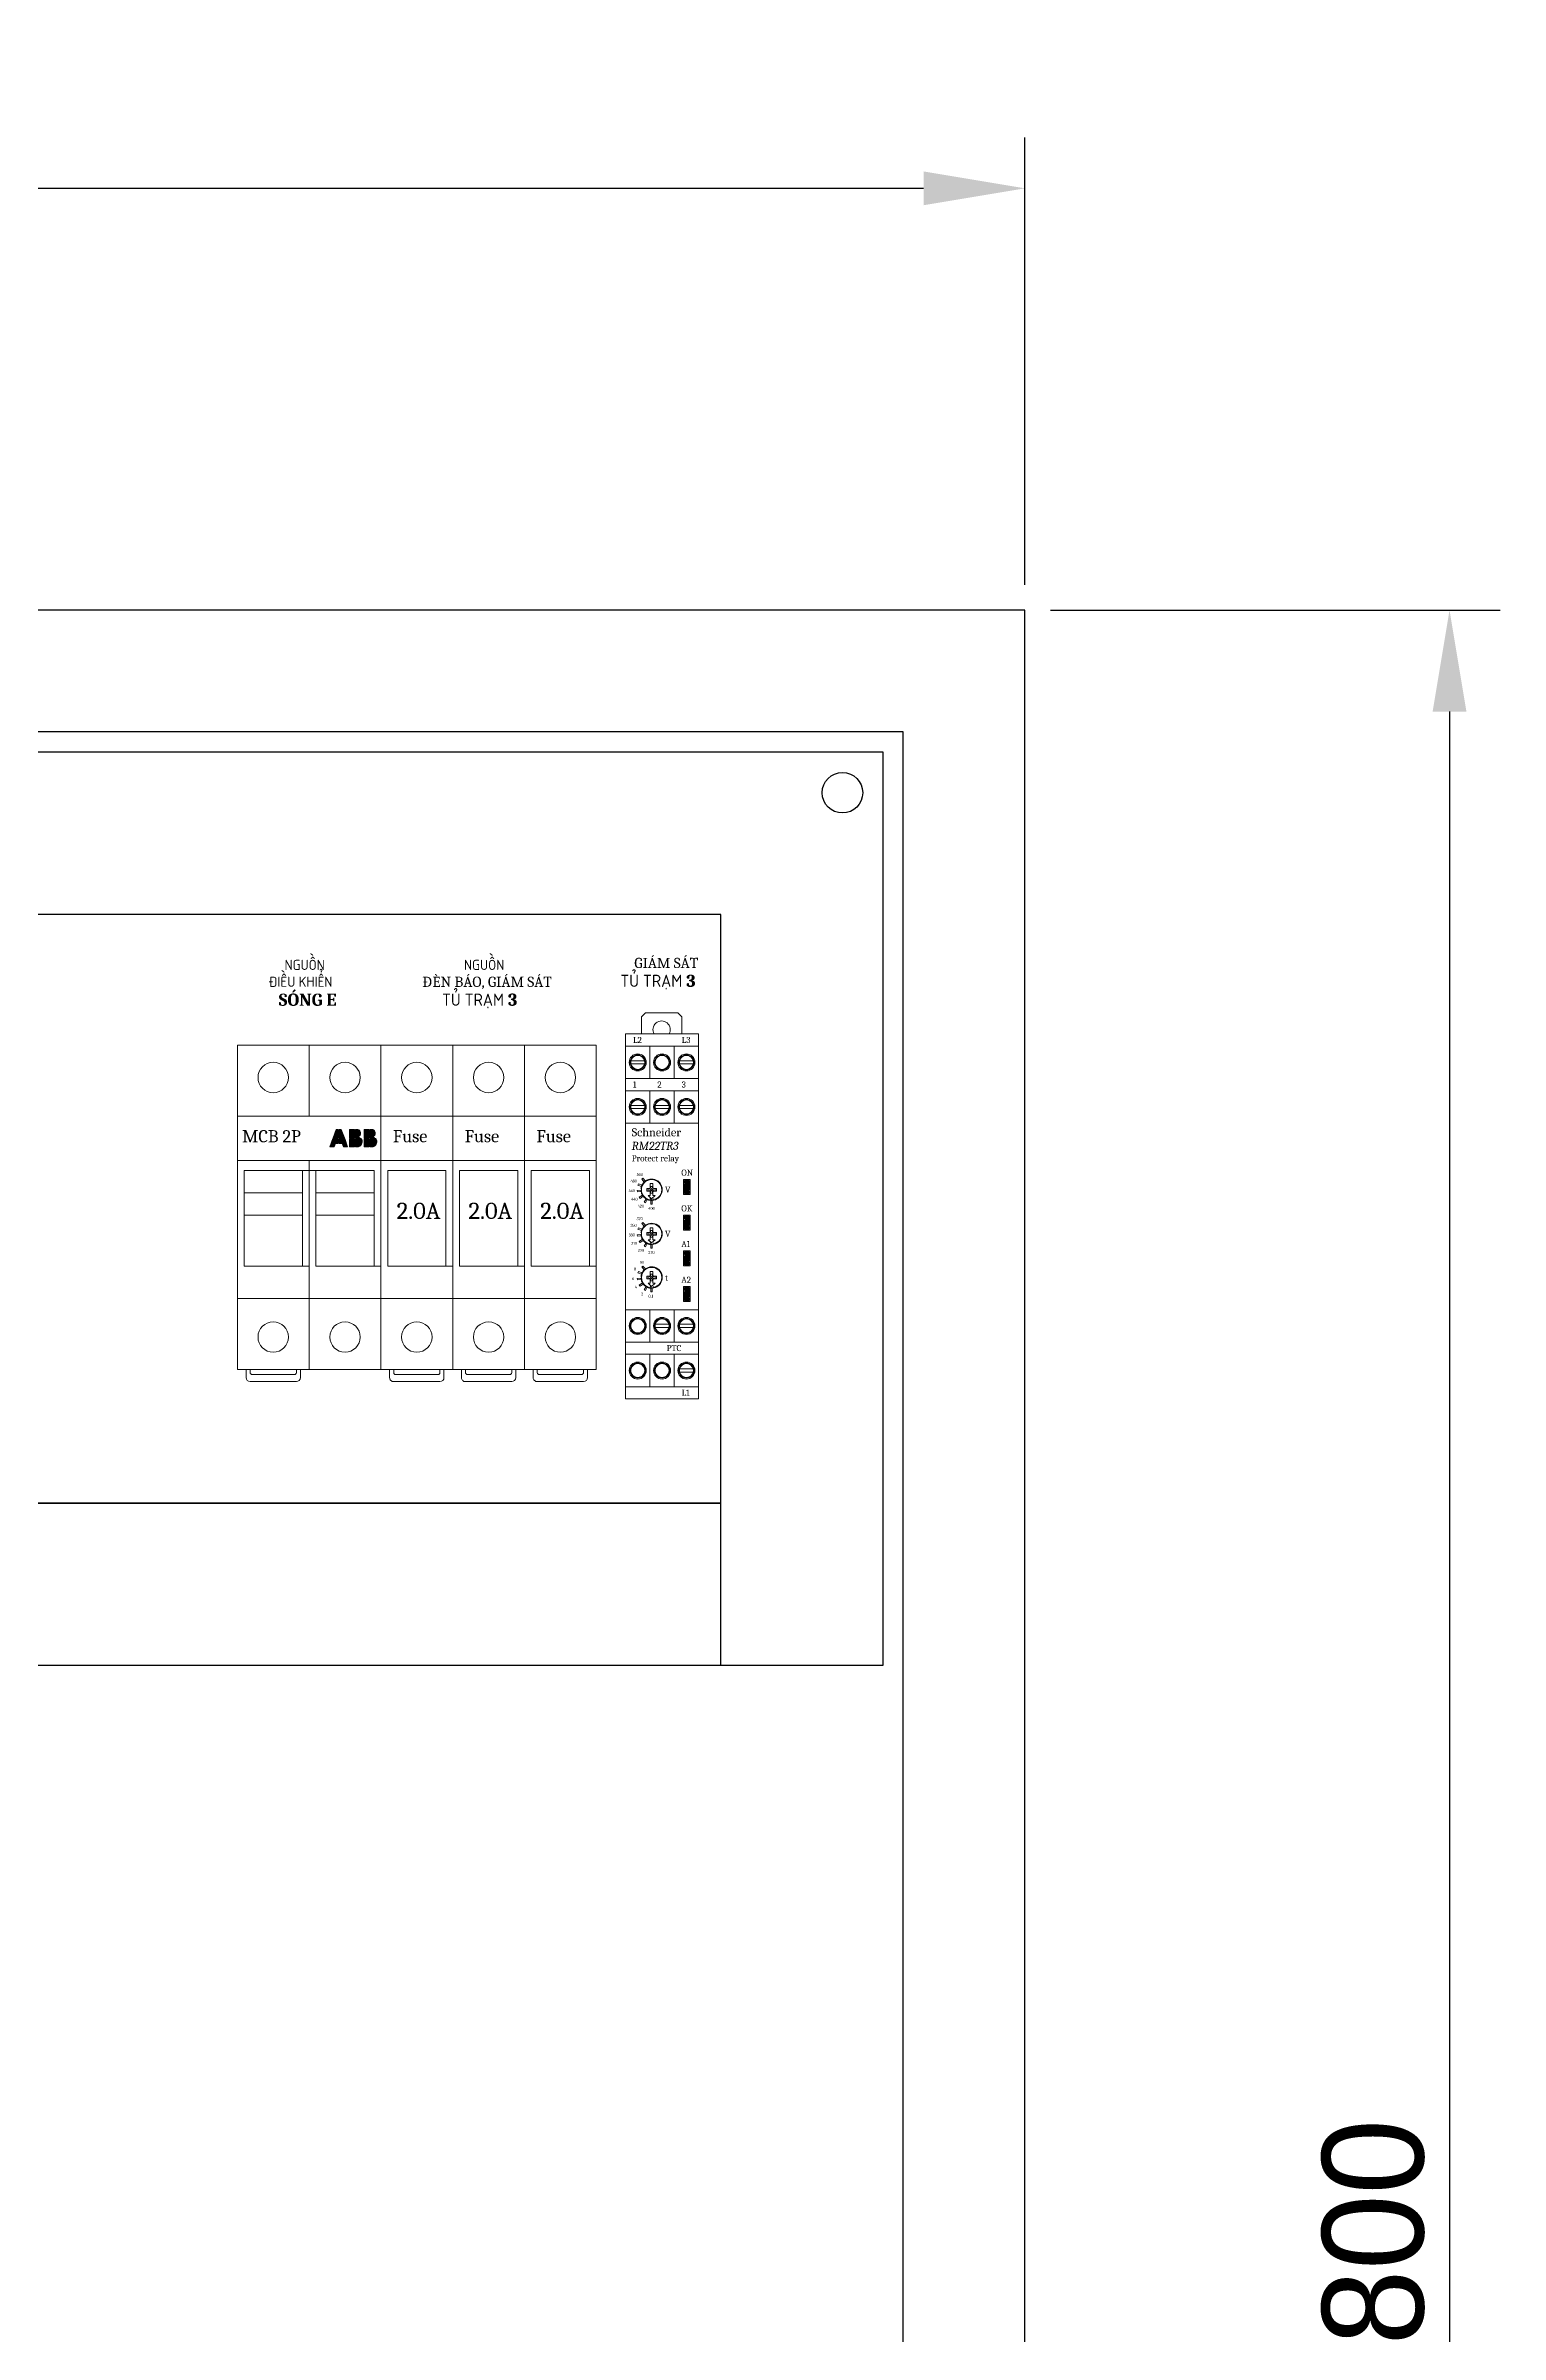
# Model space of a CAD drawing. Extents: x 223136 to 348136, y -32544 to -4064.
# Drawn here: x 240921 to 241279, y -30835 to -30271 of the extents above; entities that cross this region are included whole.
import ezdxf

# ---------------------------------------------------------------- set-up
doc = ezdxf.new("R2010")
doc.units = 0
doc.header["$LTSCALE"] = 20
doc.header["$MEASUREMENT"] = 0
for name, color, linetype, lineweight in [('EPLAN100', 7, 'Continuous', 25), ('Ghi Chu', 7, 'Continuous', 13), ('kich thuoc', 140, 'Continuous', 0)]:
    doc.layers.add(name, color=color, linetype=linetype, lineweight=lineweight)
doc.layers.add('PDF_Geometry', color=7, linetype='Continuous')
doc.layers.add('WirringDuct', color=130, linetype='Continuous')
doc.styles.add('Chu_10', font='Cambria.ttf', dxfattribs={"height": 10})
doc.dimstyles.get("Standard").update_dxf_attribs({"dimtxt": 0.18, "dimasz": 0.18, "dimexe": 0.18, "dimexo": 0.0625, "dimgap": 0.09, "dimtad": 0, "dimtih": 1, "dimtoh": 1, "dimdec": 4, "dimzin": 0, "dimdsep": 46, "dimtxsty": 'Standard', "dimcen": 0.09, "dimadec": 0, "dimazin": 0, "dimtfac": 1, "dimtdec": 4, "dimtofl": 0, "dimtmove": 0, "dimatfit": 3, "dimfxl": 0, "dimtolj": 1, "dimtzin": 0, "dimarcsym": 0})

# ---------------------------------------------------------------- blocks, each defined once
blk = doc.blocks.new('MCB-2P')
at = {"layer": 'EPLAN100', "linetype": 'Continuous', "lineweight": 13, "ltscale": 8}
for points in [[(-2968.54, 1257.57), (-2967.82, 1259.63), (-2966.48, 1259.63), (-2966.48, 1258.4), (-2967.2, 1258.4), (-2967.51, 1257.57)], [(-2967.76, 1259.82), (-2966.98, 1261.88), (-2966.48, 1261.88), (-2966.48, 1259.82)], [(-2964.97, 1259.82), (-2965.74, 1261.88), (-2966.25, 1261.88), (-2966.25, 1259.82)], [(-2964.19, 1257.57), (-2964.91, 1259.63), (-2966.25, 1259.63), (-2966.25, 1258.4), (-2965.53, 1258.4), (-2965.22, 1257.57)], [(-2963.73, 1261.88), (-2962.49, 1261.88), (-2962.49, 1259.82), (-2963.73, 1259.82)], [(-2963.73, 1257.57), (-2963.73, 1259.63), (-2962.49, 1259.63), (-2962.49, 1257.57)], [(-2961.13, 1259.82), (-2962.27, 1259.82), (-2962.27, 1261.88), (-2961.65, 1261.88), (-2961.42, 1261.77), (-2961.21, 1261.57), (-2961.09, 1261.36), (-2961.05, 1261.24), (-2961.01, 1260.99), (-2961.01, 1260.74), (-2961.13, 1260.46), (-2961.3, 1260.29), (-2961.42, 1260.21), (-2961.42, 1260), (-2961.3, 1259.92)], [(-2962.27, 1259.63), (-2962.27, 1257.57), (-2961.54, 1257.57), (-2961.21, 1257.76), (-2960.97, 1258.01), (-2960.8, 1258.25), (-2960.68, 1258.5), (-2960.64, 1258.79), (-2960.64, 1259.12), (-2960.72, 1259.37), (-2960.8, 1259.53), (-2960.93, 1259.63)], [(-2960.08, 1261.87), (-2958.84, 1261.87), (-2958.84, 1259.81), (-2960.08, 1259.81)], [(-2960.08, 1257.57), (-2960.08, 1259.63), (-2958.84, 1259.63), (-2958.84, 1257.57)], [(-2957.48, 1259.81), (-2958.62, 1259.81), (-2958.62, 1261.87), (-2958, 1261.87), (-2957.77, 1261.77), (-2957.57, 1261.57), (-2957.44, 1261.36), (-2957.4, 1261.24), (-2957.36, 1260.99), (-2957.36, 1260.74), (-2957.48, 1260.45), (-2957.65, 1260.29), (-2957.77, 1260.21), (-2957.77, 1260), (-2957.65, 1259.92)], [(-2958.62, 1259.63), (-2958.62, 1257.57), (-2957.89, 1257.57), (-2957.57, 1257.76), (-2957.32, 1258), (-2957.15, 1258.25), (-2957.03, 1258.5), (-2956.99, 1258.79), (-2956.99, 1259.12), (-2957.07, 1259.36), (-2957.15, 1259.53), (-2957.28, 1259.63)]]:
    blk.add_hatch(color=1, dxfattribs=at).paths.add_polyline_path(points, flags=0)
at = {"lineweight": 15}
for p, q in [((-2991.38, 1282.69), (-2991.38, 1202.69)), ((-2973.68, 1282.69), (-2991.38, 1282.69)), ((-2955.98, 1282.69), (-2973.68, 1282.69)), ((-2955.98, 1282.69), (-2955.98, 1202.69)), ((-2991.38, 1202.69), (-2973.68, 1202.69)), ((-2973.68, 1202.69), (-2955.98, 1202.69))]:
    blk.add_line(p, q, dxfattribs=at)
at = {"lineweight": 5}
for p, q in [((-2973.68, 1282.69), (-2973.68, 1265.19)), ((-2991.38, 1265.19), (-2973.68, 1265.19)), ((-2991.38, 1265.19), (-2973.68, 1265.19)), ((-2973.68, 1265.19), (-2955.98, 1265.19)), ((-2973.68, 1265.19), (-2955.98, 1265.19)), ((-2991.38, 1254.19), (-2973.68, 1254.19)), ((-2973.68, 1254.19), (-2973.68, 1229.19)), ((-2973.68, 1254.19), (-2955.98, 1254.19)), ((-2989.71, 1251.75), (-2989.71, 1228.19)), ((-2989.71, 1251.75), (-2957.65, 1251.75)), ((-2975.35, 1251.75), (-2975.35, 1228.19)), ((-2972.01, 1251.75), (-2972.01, 1228.19)), ((-2957.65, 1251.75), (-2957.65, 1228.19)), ((-2989.71, 1246.25), (-2975.35, 1246.25)), ((-2972.01, 1246.25), (-2957.65, 1246.25)), ((-2989.71, 1240.75), (-2975.35, 1240.75)), ((-2972.01, 1240.75), (-2957.65, 1240.75)), ((-2989.71, 1228.19), (-2973.68, 1228.19)), ((-2973.68, 1229.19), (-2973.68, 1202.69)), ((-2972.01, 1228.19), (-2955.98, 1228.19)), ((-2991.38, 1220.19), (-2973.68, 1220.19)), ((-2973.68, 1220.19), (-2955.98, 1220.19)), ((-2989.23, 1202.69), (-2989.23, 1200.69)), ((-2988.23, 1202.69), (-2988.23, 1201.93)), ((-2976.83, 1202.69), (-2976.83, 1201.93)), ((-2975.83, 1202.69), (-2975.83, 1200.69)), ((-2976.83, 1199.69), (-2988.23, 1199.69)), ((-2977.33, 1201.43), (-2987.73, 1201.43))]:
    blk.add_line(p, q, dxfattribs=at)
for centre in [(-2982.53, 1274.69), (-2964.83, 1274.69), (-2982.53, 1210.69), (-2964.83, 1210.69)]:
    blk.add_circle(centre, 3.75, dxfattribs=at)
for centre, radius, start, end in [((-2988.23, 1200.69), 1, 180, 270), ((-2987.73, 1201.93), 0.5, 180, 270), ((-2977.33, 1201.93), 0.5, 270, 0), ((-2976.83, 1200.69), 1, 270, 0)]:
    blk.add_arc(centre, radius, start, end, dxfattribs=at)
at = {"layer": 'EPLAN100', "color": 1, "linetype": 'Continuous', "lineweight": 13, "ltscale": 8}
for points in [[(-2968.54, 1257.57), (-2967.82, 1259.63), (-2966.48, 1259.63), (-2966.48, 1258.4), (-2967.2, 1258.4), (-2967.51, 1257.57)], [(-2967.76, 1259.82), (-2966.98, 1261.88), (-2966.48, 1261.88), (-2966.48, 1259.82)], [(-2964.97, 1259.82), (-2965.74, 1261.88), (-2966.25, 1261.88), (-2966.25, 1259.82)], [(-2964.19, 1257.57), (-2964.91, 1259.63), (-2966.25, 1259.63), (-2966.25, 1258.4), (-2965.53, 1258.4), (-2965.22, 1257.57)], [(-2963.73, 1261.88), (-2962.49, 1261.88), (-2962.49, 1259.82), (-2963.73, 1259.82)], [(-2963.73, 1257.57), (-2963.73, 1259.63), (-2962.49, 1259.63), (-2962.49, 1257.57)], [(-2961.13, 1259.82), (-2962.27, 1259.82), (-2962.27, 1261.88), (-2961.65, 1261.88), (-2961.42, 1261.77), (-2961.21, 1261.57), (-2961.09, 1261.36), (-2961.05, 1261.24), (-2961.01, 1260.99), (-2961.01, 1260.74), (-2961.13, 1260.46), (-2961.3, 1260.29), (-2961.42, 1260.21), (-2961.42, 1260), (-2961.3, 1259.92)], [(-2962.27, 1259.63), (-2962.27, 1257.57), (-2961.54, 1257.57), (-2961.21, 1257.76), (-2960.97, 1258.01), (-2960.8, 1258.25), (-2960.68, 1258.5), (-2960.64, 1258.79), (-2960.64, 1259.12), (-2960.72, 1259.37), (-2960.8, 1259.53), (-2960.93, 1259.63)], [(-2960.08, 1261.87), (-2958.84, 1261.87), (-2958.84, 1259.81), (-2960.08, 1259.81)], [(-2960.08, 1257.57), (-2960.08, 1259.63), (-2958.84, 1259.63), (-2958.84, 1257.57)], [(-2957.48, 1259.81), (-2958.62, 1259.81), (-2958.62, 1261.87), (-2958, 1261.87), (-2957.77, 1261.77), (-2957.57, 1261.57), (-2957.44, 1261.36), (-2957.4, 1261.24), (-2957.36, 1260.99), (-2957.36, 1260.74), (-2957.48, 1260.45), (-2957.65, 1260.29), (-2957.77, 1260.21), (-2957.77, 1260), (-2957.65, 1259.92)], [(-2958.62, 1259.63), (-2958.62, 1257.57), (-2957.89, 1257.57), (-2957.57, 1257.76), (-2957.32, 1258), (-2957.15, 1258.25), (-2957.03, 1258.5), (-2956.99, 1258.79), (-2956.99, 1259.12), (-2957.07, 1259.36), (-2957.15, 1259.53), (-2957.28, 1259.63)]]:
    blk.add_lwpolyline(points, close=True, dxfattribs=at)
at = {"lineweight": 5, "insert": (-2990.18, 1261.71), "char_height": 3, "attachment_point": 1}
blk.add_mtext_dynamic_manual_height_columns('{\\fCambria|b0|i0|c163|p18;MCB 2P}', width=32.3209, gutter_width=1, heights=[0], dxfattribs=at)
blk = doc.blocks.new('fuse20a')
at = {"lineweight": 0}
for p, q in [((0, 17.7), (28.5, 17.7)), ((0, 17.7), (0, 0)), ((17.5, 0), (17.5, 17.7)), ((17.5, 0), (17.5, 17.7)), ((28.5, 17.7), (62.5, 17.7)), ((28.5, 0), (28.5, 17.7)), ((54.5, 1.67), (54.5, 17.7)), ((60.5, 17.7), (80, 17.7)), ((62.5, 0), (62.5, 17.7)), ((80, 0), (80, 17.7)), ((30.94, 16.03), (54.5, 16.03)), ((30.94, 1.67), (30.94, 16.03)), ((80, 15.55), (82, 15.55)), ((80, 14.55), (80.76, 14.55)), ((81.26, 14.05), (81.26, 3.65)), ((83, 14.55), (83, 3.15)), ((0, 0), (28.5, 0)), ((28.5, 0), (53.5, 0)), ((30.94, 1.67), (54.5, 1.67)), ((53.5, 0), (80, 0)), ((80, 3.15), (80.76, 3.15)), ((80, 2.15), (82, 2.15))]:
    blk.add_line(p, q, dxfattribs=at)
for centre in [(8, 8.85), (72, 8.85)]:
    blk.add_circle(centre, 3.75, dxfattribs=at)
for centre, radius, start, end in [((80.76, 14.05), 0.5, 0, 90), ((82, 14.55), 1, 0, 90), ((80.76, 3.65), 0.5, 270, 0), ((82, 3.15), 1, 270, 0)]:
    blk.add_arc(centre, radius, start, end, dxfattribs=at)
at = {"lineweight": 0, "attachment_point": 1, "rotation": 90}
for s, heights, insert, char_height in [('{\\fCambria|b0|i0|c163|p18;Fuse}', [0], (20.96, 2.95), 3), ('{\\fCambria|b0|i0|c163|p18;2.0A}', [4.08], (38.86, 3.89), 4)]:
    blk.add_mtext_dynamic_manual_height_columns(s, width=13.3658, gutter_width=1, heights=heights, dxfattribs=dict(at, insert=insert, char_height=char_height))
blk = doc.blocks.new('*D67')
at = {"color": 0, "lineweight": -2, "transparency": 16777216}
for p, q in [((240562, -30403.75), (240562, -30293.45)), ((241162, -30403.75), (241162, -30293.45)), ((240587, -30305.95), (241137, -30305.95))]:
    blk.add_line(p, q, dxfattribs=at)
at = {"color": 0, "transparency": 16777216}
for points in [[(240587, -30301.79), (240587, -30310.12), (240562, -30305.95)], [(241137, -30301.79), (241137, -30310.12), (241162, -30305.95)]]:
    blk.add_solid(points, dxfattribs=at)
at = {"layer": 'Defpoints', "color": 0, "transparency": 16777216}
for p in [(241162, -30305.95), (240562, -30410), (241162, -30410)]:
    blk.add_point(p, dxfattribs=at)
at = {"color": 0, "transparency": 16777216, "insert": (240862, -30287.2), "char_height": 25, "attachment_point": 5}
blk.add_mtext('600', dxfattribs=at)
blk = doc.blocks.new('*D68')
at = {"color": 0, "lineweight": -2, "transparency": 16777216}
for p, q in [((241168.25, -30410), (241279.17, -30410)), ((241266.67, -30435), (241266.67, -31185)), ((241168.25, -31210), (241279.17, -31210))]:
    blk.add_line(p, q, dxfattribs=at)
at = {"color": 0, "transparency": 16777216}
for points in [[(241262.5, -30435), (241270.83, -30435), (241266.67, -30410)], [(241262.5, -31185), (241270.83, -31185), (241266.67, -31210)]]:
    blk.add_solid(points, dxfattribs=at)
at = {"layer": 'Defpoints', "color": 0, "transparency": 16777216}
for p in [(241162, -30410), (241162, -31210), (241266.67, -31210)]:
    blk.add_point(p, dxfattribs=at)
at = {"color": 0, "transparency": 16777216, "insert": (241247.92, -30810), "char_height": 25, "attachment_point": 5, "rotation": 90}
blk.add_mtext('800', dxfattribs=at)

msp = doc.modelspace()

# ---------------------------------------------------------------- hatches: boundary and pattern name
at = {"lineweight": 5, "true_color": 0xcd2027}
h = msp.add_hatch(color=242, dxfattribs=at)
h.dxf.hatch_style = 1
h.paths.add_polyline_path([(241079.238, -30550.653), (241078.035, -30550.653), (241078.035, -30551.195), (241079.238, -30552.902)])
at = {"lineweight": 5}
h = msp.add_hatch(color=7, dxfattribs=at)
h.dxf.hatch_style = 1
h.paths.add_polyline_path([(241079.238, -30553.833), (241079.238, -30553.291), (241078.035, -30551.584), (241078.035, -30553.833)])
at = {"lineweight": 5, "true_color": 0xcd2027}
h = msp.add_hatch(color=242, dxfattribs=at)
h.dxf.hatch_style = 1
h.paths.add_polyline_path([(241079.238, -30559.453), (241078.035, -30559.453), (241078.035, -30559.995), (241079.238, -30561.702)])
at = {"lineweight": 5}
h = msp.add_hatch(color=7, dxfattribs=at)
h.dxf.hatch_style = 1
h.paths.add_polyline_path([(241079.238, -30562.633), (241079.238, -30562.091), (241078.035, -30560.384), (241078.035, -30562.633)])
at = {"lineweight": 5, "true_color": 0xcd2027}
h = msp.add_hatch(color=242, dxfattribs=at)
h.dxf.hatch_style = 1
h.paths.add_polyline_path([(241079.238, -30568.253), (241078.035, -30568.253), (241078.035, -30568.795), (241079.238, -30570.502)])
at = {"lineweight": 5}
h = msp.add_hatch(color=7, dxfattribs=at)
h.dxf.hatch_style = 1
h.paths.add_polyline_path([(241079.238, -30571.433), (241079.238, -30570.891), (241078.035, -30569.184), (241078.035, -30571.433)])
at = {"lineweight": 5, "true_color": 0xcd2027}
h = msp.add_hatch(color=242, dxfattribs=at)
h.dxf.hatch_style = 1
h.paths.add_polyline_path([(241079.238, -30577.053), (241078.035, -30577.053), (241078.035, -30577.595), (241079.238, -30579.302)])
at = {"lineweight": 5}
h = msp.add_hatch(color=7, dxfattribs=at)
h.dxf.hatch_style = 1
h.paths.add_polyline_path([(241079.238, -30580.233), (241079.238, -30579.691), (241078.035, -30577.984), (241078.035, -30580.233)])

# ---------------------------------------------------------------- linework, layer by layer
at = {"linetype": 'ByBlock', "lineweight": 5}
for p, q in [((241063.52, -30514.506), (241081.52, -30514.506)), ((241063.52, -30517.506), (241081.52, -30517.506)), ((241069.52, -30525.506), (241069.52, -30517.506)), ((241075.52, -30525.506), (241075.52, -30517.506)), ((241063.52, -30525.506), (241081.52, -30525.506)), ((241063.52, -30528.506), (241081.52, -30528.506)), ((241069.52, -30536.506), (241069.52, -30528.506)), ((241075.52, -30536.506), (241075.52, -30528.506)), ((241081.52, -30536.506), (241081.52, -30528.506)), ((241081.52, -30536.506), (241081.52, -30528.506)), ((241063.52, -30536.506), (241081.52, -30536.506)), ((241063.52, -30582.506), (241081.52, -30582.506)), ((241069.52, -30582.506), (241069.52, -30590.506)), ((241075.52, -30582.506), (241075.52, -30590.506)), ((241081.52, -30582.506), (241081.52, -30590.506)), ((241081.52, -30582.506), (241081.52, -30590.506)), ((241063.52, -30590.506), (241081.52, -30590.506)), ((241063.52, -30593.506), (241081.52, -30593.506)), ((241069.52, -30593.506), (241069.52, -30601.506)), ((241075.52, -30593.506), (241075.52, -30601.506)), ((241063.52, -30601.506), (241081.52, -30601.506)), ((241063.52, -30604.506), (241081.52, -30604.506))]:
    msp.add_line(p, q, dxfattribs=at)
at = {"color": 242, "true_color": 0xcd2027}
for points in [[(240562, -31210), (241162, -31210), (241162, -30410), (240562, -30410)], [(240592, -31180), (241132, -31180), (241132, -30440), (240592, -30440)]]:
    msp.add_lwpolyline(points, close=True, dxfattribs=at)
at = {"linetype": 'ByBlock', "lineweight": 5}
msp.add_lwpolyline([(241063.52, -30604.506), (241081.52, -30604.506), (241081.52, -30514.506), (241063.52, -30514.506)], close=True, dxfattribs=at)
at = {"linetype": 'ByBlock'}
msp.add_lwpolyline([(240637, -30670.201), (241087, -30670.201), (241087, -30630.201), (240637, -30630.201)], close=True, dxfattribs=at)
msp.add_circle((241117, -30455), 5)
at = {"layer": 'Ghi Chu', "color": 2, "linetype": 'Continuous', "lineweight": 5}
for p, q in [((241067.416, -30510.253), (241068.406, -30509.264)), ((241068.406, -30509.264), (241076.424, -30509.264)), ((241076.424, -30509.264), (241077.413, -30510.253)), ((241067.416, -30514.506), (241067.416, -30510.253)), ((241077.413, -30510.253), (241077.413, -30514.506))]:
    msp.add_line(p, q, dxfattribs=at)
at = {"layer": 'Ghi Chu', "color": 4, "linetype": 'Continuous', "lineweight": 5, "ltscale": 0.6}
for points in [[(241067.326, -30553.188), (241067.326, -30553.188), (241067.357, -30553.248), (241067.357, -30553.367), (241066.431, -30553.457), (241066.401, -30553.128), (241067.326, -30553.039)], [(241067.326, -30552.68), (241067.357, -30552.561), (241067.357, -30552.441), (241067.387, -30552.322), (241067.416, -30552.202), (241067.447, -30552.083)], [(241067.686, -30554.233), (241067.626, -30554.144), (241067.566, -30554.024), (241067.536, -30553.935), (241067.476, -30553.815), (241067.447, -30553.695), (241067.416, -30553.607), (241067.357, -30553.367)], [(241067.596, -30551.784), (241067.626, -30551.665), (241067.686, -30551.575), (241067.745, -30551.485), (241067.835, -30551.366), (241067.894, -30551.276), (241067.984, -30551.187), (241068.044, -30551.097), (241068.133, -30551.037)], [(241068.581, -30555.159), (241068.462, -30555.1), (241068.372, -30555.01), (241068.283, -30554.951), (241068.193, -30554.861), (241068.104, -30554.801), (241068.014, -30554.712), (241067.954, -30554.621), (241067.865, -30554.533)], [(241069.746, -30552.83), (241069.836, -30552.74), (241069.866, -30552.71)], [(241069.866, -30553.128), (241069.806, -30553.069), (241069.776, -30553.039), (241069.746, -30553.009)], [(241070.016, -30552.71), (241070.105, -30552.77), (241070.135, -30552.8), (241070.135, -30552.83)], [(241070.135, -30553.009), (241070.105, -30553.069), (241070.075, -30553.098), (241070.016, -30553.128)], [(241069.776, -30555.548), (241069.657, -30555.518), (241069.537, -30555.518), (241069.418, -30555.488), (241069.299, -30555.459), (241069.209, -30555.428), (241069.089, -30555.398), (241068.97, -30555.368), (241068.881, -30555.309)], [(241067.326, -30564.078), (241067.326, -30564.078), (241067.357, -30564.138), (241067.357, -30564.257), (241066.431, -30564.347), (241066.401, -30564.018), (241067.326, -30563.929)], [(241067.326, -30563.571), (241067.357, -30563.451), (241067.357, -30563.331), (241067.387, -30563.212), (241067.416, -30563.092), (241067.447, -30562.973)], [(241067.686, -30565.123), (241067.626, -30565.034), (241067.566, -30564.914), (241067.536, -30564.825), (241067.476, -30564.705), (241067.447, -30564.585), (241067.416, -30564.497), (241067.357, -30564.257)], [(241067.596, -30562.674), (241067.626, -30562.555), (241067.686, -30562.465), (241067.745, -30562.375), (241067.835, -30562.256), (241067.894, -30562.166), (241067.984, -30562.077), (241068.044, -30561.987), (241068.133, -30561.927)], [(241068.581, -30566.049), (241068.462, -30565.99), (241068.372, -30565.9), (241068.283, -30565.841), (241068.193, -30565.751), (241068.104, -30565.691), (241068.014, -30565.602), (241067.954, -30565.511), (241067.865, -30565.423)], [(241069.776, -30566.438), (241069.657, -30566.408), (241069.537, -30566.408), (241069.418, -30566.378), (241069.299, -30566.349), (241069.209, -30566.318), (241069.089, -30566.288), (241068.97, -30566.258), (241068.881, -30566.199)], [(241069.746, -30563.72), (241069.836, -30563.63), (241069.866, -30563.6)], [(241069.866, -30564.018), (241069.806, -30563.959), (241069.776, -30563.929), (241069.746, -30563.899)], [(241070.016, -30563.6), (241070.105, -30563.66), (241070.135, -30563.69), (241070.135, -30563.72)], [(241070.135, -30563.899), (241070.105, -30563.959), (241070.075, -30563.988), (241070.016, -30564.018)], [(241067.33, -30574.836), (241067.33, -30574.836), (241067.36, -30574.896), (241067.36, -30575.015), (241066.434, -30575.105), (241066.405, -30574.776), (241067.33, -30574.687)], [(241067.33, -30574.328), (241067.36, -30574.209), (241067.36, -30574.089), (241067.39, -30573.969), (241067.419, -30573.85), (241067.45, -30573.731)], [(241067.689, -30575.881), (241067.629, -30575.792), (241067.569, -30575.672), (241067.539, -30575.582), (241067.48, -30575.463), (241067.45, -30575.343), (241067.419, -30575.254), (241067.36, -30575.015)], [(241067.599, -30573.432), (241067.629, -30573.313), (241067.689, -30573.223), (241067.748, -30573.133), (241067.838, -30573.014), (241067.898, -30572.924), (241067.987, -30572.835), (241068.047, -30572.745), (241068.136, -30572.685)], [(241068.585, -30576.807), (241068.465, -30576.748), (241068.375, -30576.658), (241068.286, -30576.599), (241068.196, -30576.509), (241068.107, -30576.449), (241068.017, -30576.359), (241067.957, -30576.269), (241067.868, -30576.18)], [(241069.78, -30577.196), (241069.66, -30577.166), (241069.541, -30577.166), (241069.421, -30577.136), (241069.302, -30577.106), (241069.212, -30577.076), (241069.092, -30577.046), (241068.973, -30577.016), (241068.884, -30576.956)], [(241069.75, -30574.477), (241069.839, -30574.388), (241069.869, -30574.358)], [(241069.869, -30574.776), (241069.809, -30574.716), (241069.78, -30574.687), (241069.75, -30574.656)], [(241070.019, -30574.358), (241070.108, -30574.418), (241070.138, -30574.448), (241070.138, -30574.477)], [(241070.138, -30574.656), (241070.108, -30574.716), (241070.078, -30574.746), (241070.019, -30574.776)]]:
    msp.add_lwpolyline(points, dxfattribs=at)
for points in [[(241066.58, -30551.754), (241066.729, -30551.426), (241067.596, -30551.784), (241067.566, -30551.814), (241067.536, -30551.874), (241067.536, -30551.904), (241067.506, -30551.934), (241067.506, -30551.964), (241067.476, -30552.023), (241067.476, -30552.053), (241067.447, -30552.083)], [(241067.088, -30555.04), (241066.908, -30554.771), (241067.686, -30554.233), (241067.715, -30554.293), (241067.715, -30554.323), (241067.745, -30554.353), (241067.805, -30554.413), (241067.835, -30554.472), (241067.835, -30554.502), (241067.865, -30554.533)], [(241067.536, -30550.32), (241067.805, -30550.081), (241068.402, -30550.798), (241068.372, -30550.828), (241068.313, -30550.858), (241068.283, -30550.888), (241068.253, -30550.918), (241068.223, -30550.948), (241068.193, -30550.978), (241068.163, -30551.008), (241068.133, -30551.037)], [(241068.432, -30556.145), (241068.133, -30555.966), (241068.581, -30555.159), (241068.611, -30555.189), (241068.642, -30555.189), (241068.671, -30555.219), (241068.731, -30555.249), (241068.761, -30555.249), (241068.79, -30555.279), (241068.82, -30555.309), (241068.881, -30555.309)], [(241068.761, -30552.591), (241069.478, -30552.591), (241069.507, -30552.561), (241069.537, -30552.561), (241069.567, -30552.531), (241069.567, -30552.501), (241069.597, -30552.472), (241069.597, -30551.396), (241070.284, -30551.396), (241070.284, -30552.441), (241070.313, -30552.472), (241070.313, -30552.501), (241070.344, -30552.531), (241070.374, -30552.561), (241070.403, -30552.561), (241070.434, -30552.591), (241071.12, -30552.591), (241071.12, -30553.248), (241070.434, -30553.248), (241070.403, -30553.278), (241070.374, -30553.278), (241070.344, -30553.307), (241070.313, -30553.337), (241070.313, -30553.367), (241070.284, -30553.397), (241070.284, -30554.353), (241070.792, -30554.353), (241069.955, -30555.159), (241069.089, -30554.353), (241069.597, -30554.353), (241069.597, -30553.367), (241069.567, -30553.337), (241069.567, -30553.307), (241069.537, -30553.278), (241069.507, -30553.278), (241069.478, -30553.248), (241068.761, -30553.248)], [(241069.746, -30553.009), (241069.746, -30552.83), (241069.089, -30552.591), (241069.089, -30553.248)], [(241069.597, -30552.083), (241070.284, -30552.083), (241070.016, -30552.71), (241069.866, -30552.71)], [(241070.284, -30553.756), (241069.597, -30553.756), (241069.866, -30553.128), (241070.016, -30553.128)], [(241070.792, -30552.591), (241070.135, -30552.83), (241070.165, -30552.919), (241070.135, -30553.009), (241070.792, -30553.248)], [(241070.105, -30556.474), (241069.776, -30556.474), (241069.776, -30555.548), (241070.105, -30555.548)], [(241066.58, -30562.644), (241066.729, -30562.316), (241067.596, -30562.674), (241067.566, -30562.704), (241067.536, -30562.764), (241067.536, -30562.794), (241067.506, -30562.824), (241067.506, -30562.854), (241067.476, -30562.913), (241067.476, -30562.943), (241067.447, -30562.973)], [(241067.088, -30565.93), (241066.908, -30565.661), (241067.686, -30565.123), (241067.715, -30565.183), (241067.715, -30565.213), (241067.745, -30565.243), (241067.805, -30565.303), (241067.835, -30565.362), (241067.835, -30565.392), (241067.865, -30565.423)], [(241067.536, -30561.21), (241067.805, -30560.971), (241068.402, -30561.688), (241068.372, -30561.718), (241068.313, -30561.748), (241068.283, -30561.778), (241068.253, -30561.808), (241068.223, -30561.838), (241068.193, -30561.868), (241068.163, -30561.898), (241068.133, -30561.927)], [(241068.432, -30567.035), (241068.133, -30566.856), (241068.581, -30566.049), (241068.611, -30566.079), (241068.642, -30566.079), (241068.671, -30566.109), (241068.731, -30566.139), (241068.761, -30566.139), (241068.79, -30566.169), (241068.82, -30566.199), (241068.881, -30566.199)], [(241068.761, -30563.481), (241069.478, -30563.481), (241069.507, -30563.451), (241069.537, -30563.451), (241069.567, -30563.421), (241069.567, -30563.391), (241069.597, -30563.362), (241069.597, -30562.286), (241070.284, -30562.286), (241070.284, -30563.331), (241070.313, -30563.362), (241070.313, -30563.391), (241070.344, -30563.421), (241070.374, -30563.451), (241070.403, -30563.451), (241070.434, -30563.481), (241071.12, -30563.481), (241071.12, -30564.138), (241070.434, -30564.138), (241070.403, -30564.168), (241070.374, -30564.168), (241070.344, -30564.197), (241070.313, -30564.227), (241070.313, -30564.257), (241070.284, -30564.287), (241070.284, -30565.243), (241070.792, -30565.243), (241069.955, -30566.049), (241069.089, -30565.243), (241069.597, -30565.243), (241069.597, -30564.257), (241069.567, -30564.227), (241069.567, -30564.197), (241069.537, -30564.168), (241069.507, -30564.168), (241069.478, -30564.138), (241068.761, -30564.138)], [(241069.746, -30563.899), (241069.746, -30563.72), (241069.089, -30563.481), (241069.089, -30564.138)], [(241069.597, -30562.973), (241070.284, -30562.973), (241070.016, -30563.6), (241069.866, -30563.6)], [(241070.284, -30564.646), (241069.597, -30564.646), (241069.866, -30564.018), (241070.016, -30564.018)], [(241070.105, -30567.364), (241069.776, -30567.364), (241069.776, -30566.438), (241070.105, -30566.438)], [(241070.792, -30563.481), (241070.135, -30563.72), (241070.165, -30563.809), (241070.135, -30563.899), (241070.792, -30564.138)], [(241067.539, -30571.968), (241067.808, -30571.729), (241068.406, -30572.446), (241068.375, -30572.476), (241068.316, -30572.506), (241068.286, -30572.536), (241068.257, -30572.566), (241068.226, -30572.595), (241068.196, -30572.625), (241068.166, -30572.655), (241068.136, -30572.685)], [(241066.583, -30573.402), (241066.733, -30573.074), (241067.599, -30573.432), (241067.569, -30573.462), (241067.539, -30573.521), (241067.539, -30573.551), (241067.51, -30573.581), (241067.51, -30573.612), (241067.48, -30573.671), (241067.48, -30573.701), (241067.45, -30573.731)], [(241067.091, -30576.688), (241066.912, -30576.419), (241067.689, -30575.881), (241067.718, -30575.941), (241067.718, -30575.971), (241067.748, -30576.001), (241067.808, -30576.061), (241067.838, -30576.12), (241067.838, -30576.15), (241067.868, -30576.18)], [(241068.436, -30577.793), (241068.136, -30577.614), (241068.585, -30576.807), (241068.615, -30576.837), (241068.645, -30576.837), (241068.674, -30576.867), (241068.734, -30576.897), (241068.764, -30576.897), (241068.794, -30576.927), (241068.824, -30576.956), (241068.884, -30576.956)], [(241068.764, -30574.239), (241069.481, -30574.239), (241069.51, -30574.209), (241069.541, -30574.209), (241069.57, -30574.179), (241069.57, -30574.149), (241069.601, -30574.119), (241069.601, -30573.044), (241070.287, -30573.044), (241070.287, -30574.089), (241070.317, -30574.119), (241070.317, -30574.149), (241070.347, -30574.179), (241070.377, -30574.209), (241070.406, -30574.209), (241070.437, -30574.239), (241071.123, -30574.239), (241071.123, -30574.896), (241070.437, -30574.896), (241070.406, -30574.926), (241070.377, -30574.926), (241070.347, -30574.955), (241070.317, -30574.985), (241070.317, -30575.015), (241070.287, -30575.045), (241070.287, -30576.001), (241070.795, -30576.001), (241069.959, -30576.807), (241069.092, -30576.001), (241069.601, -30576.001), (241069.601, -30575.015), (241069.57, -30574.985), (241069.57, -30574.955), (241069.541, -30574.926), (241069.51, -30574.926), (241069.481, -30574.896), (241068.764, -30574.896)], [(241069.75, -30574.656), (241069.75, -30574.477), (241069.092, -30574.239), (241069.092, -30574.896)], [(241069.601, -30573.731), (241070.287, -30573.731), (241070.019, -30574.358), (241069.869, -30574.358)], [(241070.287, -30575.403), (241069.601, -30575.403), (241069.869, -30574.776), (241070.019, -30574.776)], [(241070.108, -30578.122), (241069.78, -30578.122), (241069.78, -30577.196), (241070.108, -30577.196)], [(241070.795, -30574.239), (241070.138, -30574.477), (241070.168, -30574.567), (241070.138, -30574.656), (241070.795, -30574.896)]]:
    msp.add_lwpolyline(points, close=True, dxfattribs=at)
at = {"layer": 'Ghi Chu', "color": 1, "linetype": 'Continuous', "lineweight": 5, "ltscale": 0.6}
for centre in [(241066.52, -30521.506), (241072.52, -30521.506), (241078.52, -30521.506), (241066.52, -30532.506), (241072.52, -30532.506), (241078.52, -30532.506), (241066.52, -30586.506), (241072.52, -30586.506), (241078.52, -30586.506), (241066.52, -30597.506), (241072.52, -30597.506), (241078.52, -30597.506)]:
    msp.add_circle(centre, 1.867, dxfattribs=at)
at = {"layer": 'Ghi Chu', "color": 4, "linetype": 'Continuous', "lineweight": 5, "ltscale": 0.6}
for centre in [(241069.951, -30552.918), (241069.951, -30563.808), (241069.954, -30574.566)]:
    msp.add_circle(centre, 2.508, dxfattribs=at)
at = {"layer": 'Ghi Chu', "linetype": 'Continuous', "lineweight": 5, "ltscale": 0.6}
msp.add_arc((241072.416, -30513.416), 2.137, 329.32511, 210.67489, dxfattribs=at)
at = {"layer": 'Ghi Chu', "color": 1, "linetype": 'Continuous', "lineweight": 5, "ltscale": 0.6}
for centre, start, end in [((241066.52, -30521.506), 13.23598, 166.76402), ((241072.52, -30521.506), 13.23598, 166.76402), ((241078.52, -30521.506), 13.23598, 166.76402), ((241066.52, -30521.506), 193.22072, 346.77928), ((241072.52, -30521.506), 193.22072, 346.77928), ((241078.52, -30521.506), 193.22072, 346.77928), ((241066.52, -30532.506), 13.23598, 166.76402), ((241072.52, -30532.506), 13.23598, 166.76402), ((241078.52, -30532.506), 13.23598, 166.76402), ((241066.52, -30532.506), 193.22072, 346.77928), ((241072.52, -30532.506), 193.22072, 346.77928), ((241078.52, -30532.506), 193.22072, 346.77928), ((241066.52, -30586.506), 13.22072, 166.77928), ((241066.52, -30586.506), 193.23598, 346.76402), ((241072.52, -30586.506), 13.22072, 166.77928), ((241072.52, -30586.506), 193.23598, 346.76402), ((241078.52, -30586.506), 13.22072, 166.77928), ((241078.52, -30586.506), 193.23598, 346.76402), ((241066.52, -30597.506), 13.22072, 166.77928), ((241066.52, -30597.506), 193.23598, 346.76402), ((241072.52, -30597.506), 13.22072, 166.77928), ((241072.52, -30597.506), 193.23598, 346.76402), ((241078.52, -30597.506), 13.22072, 166.77928), ((241078.52, -30597.506), 193.23598, 346.76402)]:
    msp.add_arc(centre, 1.73, start, end, dxfattribs=at)
at = {"layer": 'Ghi Chu', "color": 4, "linetype": 'Continuous', "lineweight": 5, "ltscale": 0.6}
for centre in [(241069.947, -30552.921), (241069.947, -30563.811), (241069.951, -30574.569)]:
    msp.add_arc(centre, 2.631, 273.43129, 126.05025, dxfattribs=at)
for points in [[(241069.607, -30555.09), (241069.607, -30555.306), (241069.765, -30555.477), (241069.97, -30555.515)], [(241070.097, -30555.521), (241070.317, -30555.496), (241070.489, -30555.316), (241070.489, -30555.09)], [(241069.607, -30565.98), (241069.607, -30566.196), (241069.765, -30566.367), (241069.97, -30566.405)], [(241070.097, -30566.411), (241070.317, -30566.386), (241070.489, -30566.206), (241070.489, -30565.98)], [(241069.611, -30576.738), (241069.611, -30576.954), (241069.768, -30577.125), (241069.973, -30577.163)], [(241070.101, -30577.169), (241070.32, -30577.143), (241070.493, -30576.964), (241070.493, -30576.738)]]:
    msp.add_open_spline(points, degree=3, dxfattribs=at)
at = {"layer": 'kich thuoc', "color": 1, "lineweight": 5}
for p, q in [((241064.837, -30521.11), (241068.204, -30521.11)), ((241076.837, -30521.11), (241080.204, -30521.11)), ((241064.837, -30521.901), (241068.204, -30521.901)), ((241076.837, -30521.901), (241080.204, -30521.901)), ((241064.837, -30532.11), (241068.204, -30532.11)), ((241070.837, -30532.11), (241074.204, -30532.11)), ((241076.837, -30532.11), (241080.204, -30532.11)), ((241064.837, -30532.901), (241068.204, -30532.901)), ((241070.837, -30532.901), (241074.204, -30532.901)), ((241076.837, -30532.901), (241080.204, -30532.901)), ((241070.837, -30586.11), (241074.204, -30586.11)), ((241070.837, -30586.902), (241074.204, -30586.902)), ((241076.837, -30586.11), (241080.204, -30586.11)), ((241076.837, -30586.902), (241080.204, -30586.902)), ((241076.837, -30597.11), (241080.204, -30597.11)), ((241076.837, -30597.902), (241080.204, -30597.902))]:
    msp.add_line(p, q, dxfattribs=at)
at = {"layer": 'kich thuoc'}
msp.add_lwpolyline([(241063.52, -30536.506), (241081.52, -30536.506), (241081.52, -30582.506), (241063.52, -30582.506)], close=True, dxfattribs=at)
at = {"layer": 'kich thuoc', "lineweight": 5}
for centre in [(241066.52, -30521.506), (241072.52, -30521.506), (241078.52, -30521.506), (241066.52, -30532.506), (241072.52, -30532.506), (241078.52, -30532.506), (241066.52, -30586.506), (241072.52, -30586.506), (241078.52, -30586.506), (241066.52, -30597.506), (241072.52, -30597.506), (241078.52, -30597.506)]:
    msp.add_circle(centre, 2.1, dxfattribs=at)
at = {"layer": 'kich thuoc', "color": 1, "lineweight": 5}
for centre in [(241066.52, -30521.506), (241072.52, -30521.506), (241078.52, -30521.506), (241066.52, -30532.506), (241072.52, -30532.506), (241078.52, -30532.506), (241066.52, -30586.506), (241072.52, -30586.506), (241078.52, -30586.506), (241066.52, -30597.506), (241072.52, -30597.506), (241078.52, -30597.506)]:
    msp.add_circle(centre, 1.73, dxfattribs=at)
at = {"layer": 'PDF_Geometry', "color": 40, "lineweight": 5}
for points in [[(241079.47, -30550.419), (241079.47, -30554.066), (241077.802, -30554.066), (241077.802, -30550.419)], [(241079.238, -30552.902), (241079.238, -30550.653), (241078.035, -30550.653), (241078.035, -30551.195)], [(241078.035, -30551.584), (241078.035, -30553.833), (241079.238, -30553.833), (241079.238, -30553.291)], [(241079.47, -30559.219), (241079.47, -30562.866), (241077.802, -30562.866), (241077.802, -30559.219)], [(241079.238, -30561.702), (241079.238, -30559.453), (241078.035, -30559.453), (241078.035, -30559.995)], [(241078.035, -30560.384), (241078.035, -30562.633), (241079.238, -30562.633), (241079.238, -30562.091)], [(241079.47, -30568.019), (241079.47, -30571.666), (241077.802, -30571.666), (241077.802, -30568.019)], [(241079.238, -30570.502), (241079.238, -30568.253), (241078.035, -30568.253), (241078.035, -30568.795)], [(241078.035, -30569.184), (241078.035, -30571.433), (241079.238, -30571.433), (241079.238, -30570.891)], [(241079.47, -30576.819), (241079.47, -30580.466), (241077.802, -30580.466), (241077.802, -30576.819)], [(241079.238, -30579.302), (241079.238, -30577.053), (241078.035, -30577.053), (241078.035, -30577.595)], [(241078.035, -30577.984), (241078.035, -30580.233), (241079.238, -30580.233), (241079.238, -30579.691)]]:
    msp.add_lwpolyline(points, close=True, dxfattribs=at)
at = {"layer": 'WirringDuct'}
for points in [[(240597, -30670.201), (241127, -30670.201), (241127, -30445), (240597, -30445)], [(240637, -30630.201), (241087, -30630.201), (241087, -30485), (240637, -30485)]]:
    msp.add_lwpolyline(points, close=True, dxfattribs=at)

# ---------------------------------------------------------------- block references
at = {"lineweight": 5}
msp.add_blockref('MCB-2P', (243959.189, -31799.937), dxfattribs=at)
at = {"color": 1, "lineweight": 5, "rotation": 270}
for p in [(241003.21, -30517.247), (241020.91, -30517.247), (241038.61, -30517.247)]:
    msp.add_blockref('fuse20a', p, dxfattribs=at)

# ---------------------------------------------------------------- texts
at = {"linetype": 'ByBlock', "char_height": 4, "attachment_point": 1}
for s, insert in [('\\pi11.78814;{\\fCambria|b0|i0|c0|p18;\\H0.625x;NGUỒN\\P\\pi7.91866;ĐIỀU KHIỂN\\H1.6x;\\P\\pi10.37396;\\fCambria|b1|i0|c0|p18;\\H0.75x;SÓNG E}', (240967.654, -30496.218)), ('\\pi11.78814;{\\fCambria|b0|i0|c0|p18;\\H0.625x;NGUỒN\\P\\pi1.5175;ĐÈN BÁO, GIÁM SÁT\\H1.6x;\\P\\pi6.38015;\\fCambria|b1|i0|c0|p18;\\H0.75x;TỦ TRẠM 3}', (241011.904, -30496.218)), ('\\pi9.83575;{\\fCambria|b0|i0|c0|p18;\\H0.625x;GIÁM SÁT\\H1.6x;\\P\\pi6.38015;\\fCambria|b1|i0|c0|p18;\\H0.75x;TỦ TRẠM 3}', (241055.864, -30495.73))]:
    msp.add_mtext_dynamic_manual_height_columns(s, width=35.29966, gutter_width=1, heights=[17.488], dxfattribs=dict(at, insert=insert))
at = {"lineweight": 5, "attachment_point": 1, "style": 'Chu_10'}
for s, width, gutter_width, heights, insert, char_height in [('L2', 1.65, 55, [0], (241065.349, -30515.22), 1.5), ('L3', 1.65, 55, [0], (241077.349, -30515.22), 1.5), ('1', 1.65, 55, [0], (241065.349, -30526.22), 1.5), ('2', 1.65, 55, [0], (241071.349, -30526.22), 1.5), ('3', 1.65, 55, [0], (241077.349, -30526.22), 1.5), ('{\\C7;Schneider\\P\\fCambria|b0|i1|c163|p18;RM22TR3\\fCambria|b0|i0|c163|p18;\\H0.75x;\\PProtect relay}', 15.6257, 50, [0], (241065.033, -30537.746), 2), ('500', 1.65, 55, [0], (241066.256, -30548.83), 0.7), ('ON', 1.65, 55, [0], (241077.266, -30547.955), 1.5), ('460', 1.65, 55, [0], (241064.306, -30552.811), 0.7), ('480', 1.65, 55, [0], (241064.754, -30550.439), 0.7), ('440', 1.65, 55, [0], (241064.942, -30554.91), 0.7), ('V', 1.65, 55, [0], (241073.254, -30552.153), 1.5), ('370', 1.65, 55, [0], (241066.256, -30559.72), 0.7), ('420', 1.65, 55, [0], (241066.532, -30556.615), 0.7), ('400', 1.65, 55, [0], (241069.147, -30557.172), 0.7), ('OK', 1.65, 55, [0], (241077.266, -30556.755), 1.5), ('330', 1.65, 55, [0], (241064.306, -30563.701), 0.7), ('350', 1.65, 55, [0], (241064.754, -30561.329), 0.7), ('310', 1.65, 55, [0], (241064.942, -30565.8), 0.7), ('V', 1.65, 55, [0], (241073.257, -30563.043), 1.5), ('A1', 1.65, 55, [0], (241077.266, -30565.555), 1.5), ('8', 1.65, 55, [0], (241065.615, -30572.087), 0.7), ('290', 1.65, 55, [0], (241066.532, -30567.505), 0.7), ('10', 1.65, 55, [0], (241067.117, -30570.478), 0.7), ('270', 1.65, 55, [0.708], (241069.147, -30568.062), 0.7), ('6', 1.65, 55, [0], (241065.167, -30574.459), 0.7), ('4', 1.65, 55, [0], (241065.803, -30576.558), 0.7), ('t', 1.65, 55, [0], (241073.257, -30573.8), 1.5), ('A2', 1.65, 55, [0], (241077.266, -30574.355), 1.5), ('2', 1.65, 55, [0], (241067.393, -30578.263), 0.7), ('0.1', 1.65, 55, [0], (241069.151, -30578.82), 0.7), ('PTC', 1.65, 55, [0], (241073.643, -30591.22), 1.5), ('L1', 1.65, 55, [0], (241077.349, -30602.22), 1.5)]:
    msp.add_mtext_dynamic_manual_height_columns(s, width=width, gutter_width=gutter_width, heights=heights, dxfattribs=dict(at, insert=insert, char_height=char_height))

# ---------------------------------------------------------------- dimensions: what is measured, and where the dimension line sits
dim = msp.add_linear_dim(base=(241162, -30305.952), p1=(240562, -30410), p2=(241162, -30410), dimstyle='Standard', override={"dimscale": 10, "dimtxt": 2.5, "dimasz": 2.5, "dimexe": 1.25, "dimexo": 0.625, "dimgap": 0.625, "dimtad": 1, "dimtih": 0, "dimtoh": 0, "dimdec": 2, "dimzin": 8, "dimdsep": 44, "dimcen": 2.5, "dimtdec": 2, "dimtofl": 1, "dimtolj": 0, "dimtzin": 8})
dim.commit()
dim.dimension.update_dxf_attribs({"geometry": '*D67', "text_midpoint": (240862, -30287.202)})
dim = msp.add_linear_dim(base=(241266.666, -31210), p1=(241162, -30410), p2=(241162, -31210), angle=90, dimstyle='Standard', override={"dimscale": 10, "dimtxt": 2.5, "dimasz": 2.5, "dimexe": 1.25, "dimexo": 0.625, "dimgap": 0.625, "dimtad": 1, "dimtih": 0, "dimtoh": 0, "dimdec": 2, "dimzin": 8, "dimdsep": 44, "dimcen": 2.5, "dimtdec": 2, "dimtofl": 1, "dimtolj": 0, "dimtzin": 8})
dim.commit()
dim.dimension.update_dxf_attribs({"geometry": '*D68', "text_midpoint": (241247.916, -30810)})

doc.saveas('drawing.dxf')
